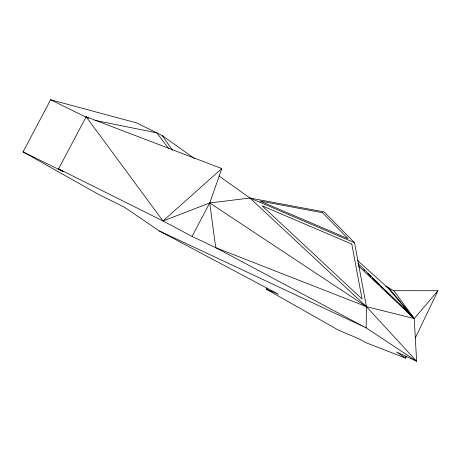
<?xml version="1.0" encoding="UTF-8"?>
<svg xmlns="http://www.w3.org/2000/svg" width="461" height="461" viewBox="0 0 461 461"><rect width="100%" height="100%" fill="white"/><g stroke="black" fill="none" stroke-linecap="round" stroke-linejoin="round"><path stroke-width="0.69" d="M406.083 356.025L405.634 358.105L366.241 342.794L359.28 338.968L338.437 330.139L266.418 289.254L267.086 287.987M221.799 168.576L209.743 202.973L192.035 236.412L162.998 220.963L58.559 168.882L86.149 116.777L221.799 168.576L162.998 220.963L86.149 116.777L87.913 117.809M406.567 356.163L405.634 358.105L396.535 351.997L416.617 361.234L414.243 318.557L393.832 290.684L385.569 286.304M415.269 338.028L437.95 290.753L393.832 290.684M266.418 289.254L278.461 294.245L159.362 230.99L124.257 207.087L98.671 194.444L23.05 151.876L50.641 99.766L136.554 122.885L162.145 135.534L194.335 158.446M192.035 236.412L215.725 247.684L366.437 306.657L414.243 318.557L437.95 290.753M162.998 220.963L209.743 202.973L249.943 198.028L324.175 211.91L354.521 242.682L366.437 306.657L366.167 327.886L416.617 361.234L366.437 306.657L249.943 198.028L218.917 175.946M95.052 120.384L156.78 132.837L168.835 148.799M357.505 260.494L386.871 286.857L388.433 287.405L414.243 318.557L358.214 265.749M249.943 198.028L354.521 242.682M159.362 230.99L366.167 327.886L215.725 247.684L209.743 202.973L366.437 306.657L365.855 305.343M50.641 99.766L86.38 117.342M23.05 151.876L63.255 171.648L58.559 168.882M86.149 116.777L88.506 118.414M363.741 269.599L364.772 270.601M367.861 273.598L370.955 276.594M372.5 278.092L379.201 284.587M381.264 286.586L383.322 288.58M385.384 290.58L401.871 306.565M402.902 307.568L414.243 318.557L386.871 286.857M357.863 263.346L414.243 318.557M162.145 135.534L172.495 150.194M322.493 212.717L259.86 201.008L348.095 238.677L322.493 212.717M351.812 244.094L262.055 205.773L362.041 299.005L351.812 244.094"/></g></svg>
